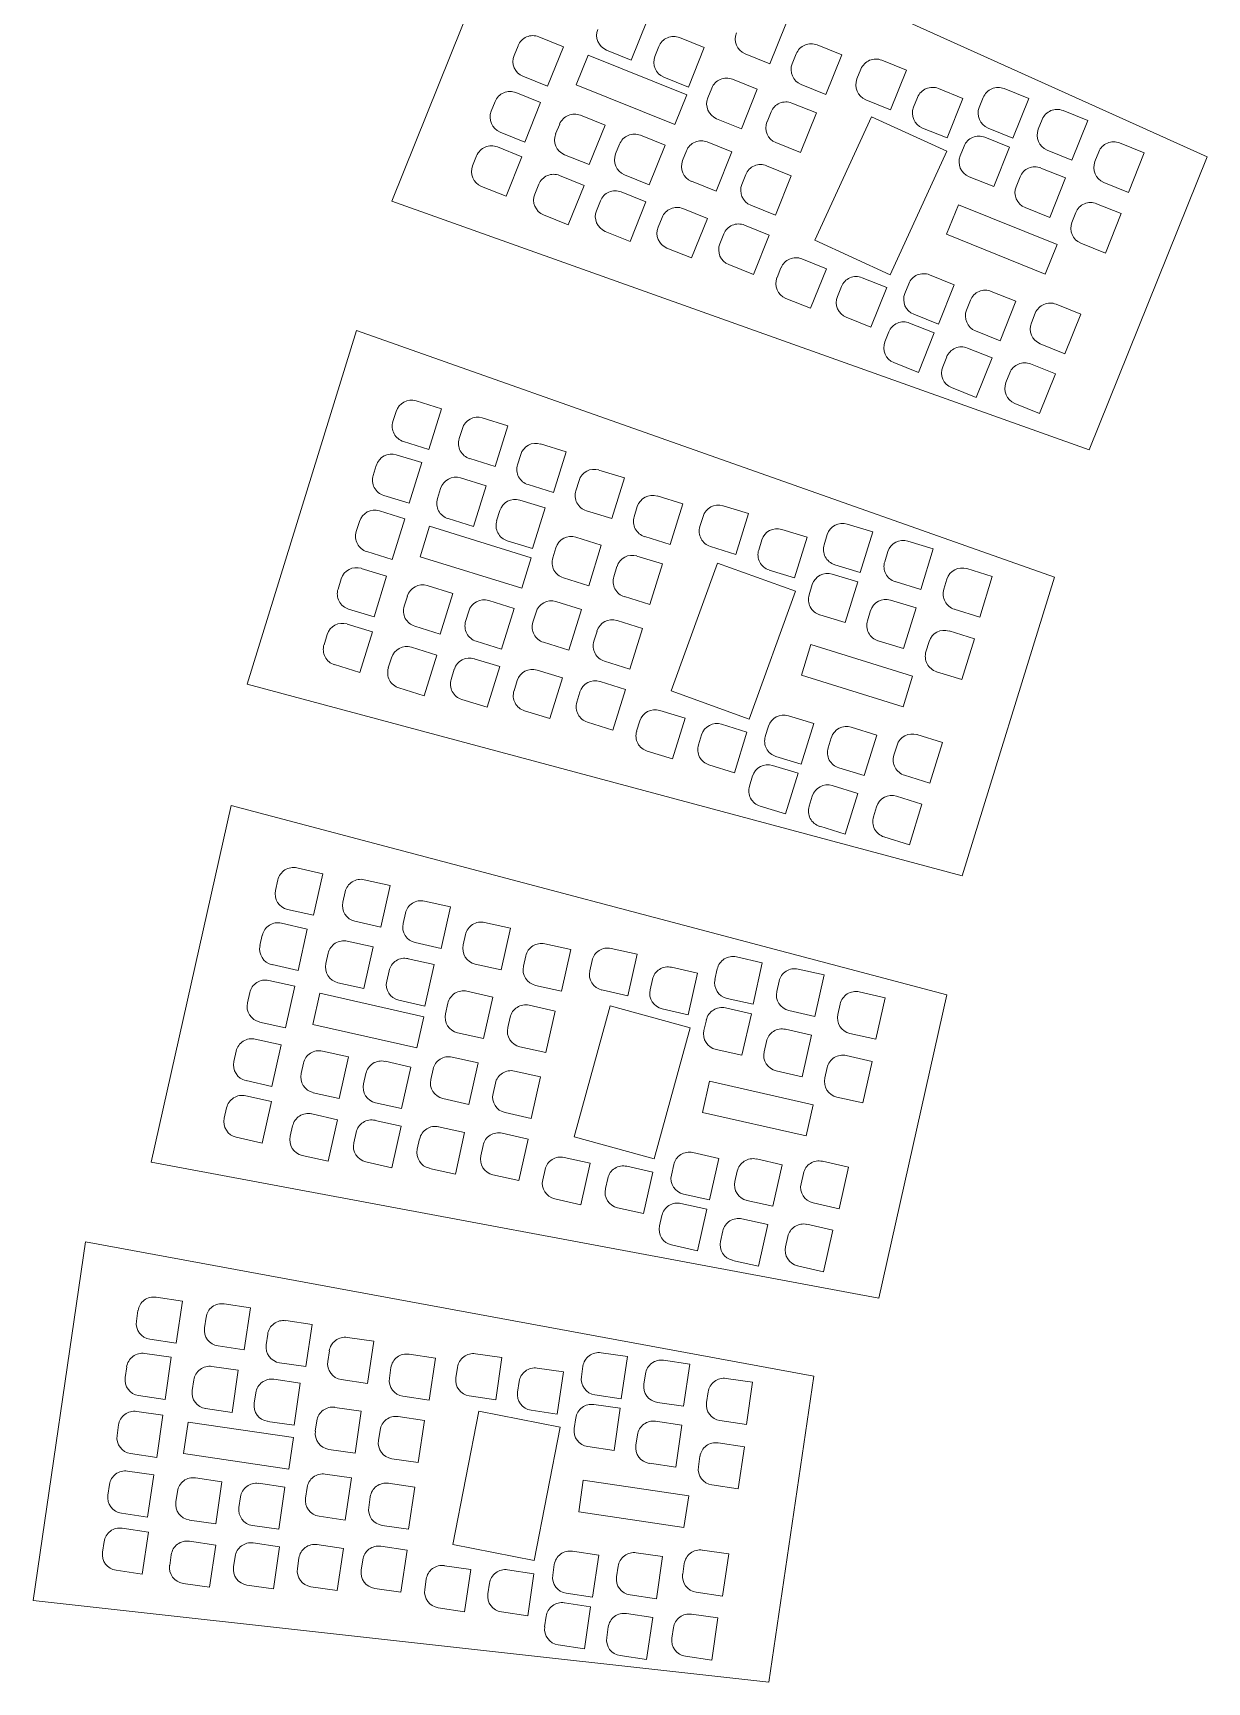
# Model space of a CAD drawing. Header units: millimetres. Extents: x -516 to 436, y -130 to 992.
# Drawn here: x -505.7 to -395.4, y 523 to 677.9 of the extents above; entities that cross this region are included whole.
import ezdxf

# ---------------------------------------------------------------- set-up
doc = ezdxf.new("R2010")
doc.units = ezdxf.units.MM

msp = doc.modelspace()

# ---------------------------------------------------------------- linework, layer by layer
at = {"color": 7, "linetype": 'Continuous', "lineweight": 15}
for p, q in [((-458.81, 695), (-472.02, 662.16)), ((-395.42, 666.31), (-458.81, 695)), ((-449.51, 675.4), (-448.02, 679.11)), ((-436.49, 675.06), (-435, 678.78)), ((-455.88, 676.65), (-458.2, 677.59)), ((-442.65, 676.57), (-444.97, 677.51)), ((-460.15, 676.75), (-460.53, 675.83)), ((-457.37, 672.94), (-455.88, 676.65)), ((-453.56, 675.87), (-454.69, 673.09)), ((-444.29, 672.13), (-453.56, 675.87)), ((-451.83, 676.34), (-449.51, 675.4)), ((-446.92, 676.68), (-447.29, 675.75)), ((-444.14, 672.86), (-442.65, 676.57)), ((-438.81, 676), (-436.49, 675.06)), ((-434.01, 675.99), (-434.39, 675.06)), ((-429.74, 675.89), (-432.06, 676.82)), ((-431.24, 672.18), (-429.74, 675.89)), ((-427.94, 674.56), (-428.31, 673.63)), ((-423.66, 674.45), (-425.98, 675.39)), ((-425.16, 670.74), (-423.66, 674.45)), ((-459.69, 673.88), (-457.37, 672.94)), ((-454.69, 673.09), (-445.42, 669.34)), ((-446.46, 673.8), (-444.14, 672.86)), ((-441.95, 672.77), (-442.32, 671.84)), ((-437.68, 672.66), (-440, 673.6)), ((-439.17, 668.95), (-437.68, 672.66)), ((-433.55, 673.11), (-431.24, 672.18)), ((-418.35, 671.8), (-420.66, 672.73)), ((-412.17, 671.79), (-414.49, 672.72)), ((-462.3, 671.51), (-462.67, 670.59)), ((-458.03, 671.41), (-460.35, 672.35)), ((-459.52, 667.7), (-458.03, 671.41)), ((-445.42, 669.34), (-444.29, 672.13)), ((-432.11, 670.43), (-434.43, 671.36)), ((-427.48, 671.68), (-425.16, 670.74)), ((-422.62, 671.9), (-422.99, 670.97)), ((-419.84, 668.09), (-418.35, 671.8)), ((-416.45, 671.89), (-416.82, 670.96)), ((-413.67, 668.08), (-412.17, 671.79)), ((-451.97, 669.29), (-454.29, 670.22)), ((-441.49, 669.89), (-439.17, 668.95)), ((-436.38, 670.53), (-436.76, 669.6)), ((-433.61, 666.71), (-432.11, 670.43)), ((-426.94, 670.08), (-432.26, 658.47)), ((-419.86, 666.83), (-426.94, 670.08)), ((-410.9, 669.82), (-411.28, 668.9)), ((-406.63, 669.72), (-408.95, 670.66)), ((-408.13, 666.01), (-406.63, 669.72)), ((-461.84, 668.64), (-459.52, 667.7)), ((-456.24, 669.39), (-456.62, 668.46)), ((-453.46, 665.58), (-451.97, 669.29)), ((-446.34, 667.4), (-448.66, 668.34)), ((-422.16, 669.02), (-419.84, 668.09)), ((-413.97, 667.22), (-416.29, 668.15)), ((-415.99, 669.01), (-413.67, 668.08)), ((-464.05, 666.41), (-464.42, 665.48)), ((-459.78, 666.31), (-462.09, 667.24)), ((-455.78, 666.51), (-453.46, 665.58)), ((-450.61, 667.5), (-450.98, 666.58)), ((-447.83, 663.69), (-446.34, 667.4)), ((-444.32, 666.88), (-444.69, 665.96)), ((-440.05, 666.78), (-442.37, 667.72)), ((-441.54, 663.07), (-440.05, 666.78)), ((-435.93, 667.65), (-433.61, 666.71)), ((-425.18, 655.22), (-419.86, 666.83)), ((-418.24, 667.32), (-418.61, 666.39)), ((-415.46, 663.51), (-413.97, 667.22)), ((-410.44, 666.95), (-408.13, 666.01)), ((-405.58, 666.79), (-405.96, 665.86)), ((-401.31, 666.68), (-403.63, 667.62)), ((-402.81, 662.97), (-401.31, 666.68)), ((-461.27, 662.6), (-459.78, 666.31)), ((-434.48, 664.54), (-436.8, 665.48)), ((-408.71, 664.33), (-411.03, 665.26)), ((-406.49, 638.79), (-395.42, 666.31)), ((-463.59, 663.53), (-461.27, 662.6)), ((-458.2, 663.73), (-458.58, 662.81)), ((-453.93, 663.63), (-456.25, 664.57)), ((-455.43, 659.92), (-453.93, 663.63)), ((-450.15, 664.62), (-447.83, 663.69)), ((-443.86, 664.01), (-441.54, 663.07)), ((-438.75, 664.65), (-439.12, 663.72)), ((-435.97, 660.83), (-434.48, 664.54)), ((-417.78, 664.44), (-415.46, 663.51)), ((-412.98, 664.43), (-413.35, 663.5)), ((-410.2, 660.62), (-408.71, 664.33)), ((-405.12, 663.91), (-402.81, 662.97)), ((-472.02, 662.16), (-406.49, 638.79)), ((-452.41, 662.18), (-452.78, 661.25)), ((-448.14, 662.08), (-450.46, 663.01)), ((-449.63, 658.36), (-448.14, 662.08)), ((-438.29, 661.77), (-435.97, 660.83)), ((-418.78, 661.81), (-419.91, 659.03)), ((-409.51, 658.06), (-418.78, 661.81)), ((-403.47, 660.98), (-405.79, 661.91)), ((-457.75, 660.85), (-455.43, 659.92)), ((-446.62, 660.62), (-446.99, 659.69)), ((-442.35, 660.52), (-444.66, 661.45)), ((-443.84, 656.81), (-442.35, 660.52)), ((-412.52, 661.55), (-410.2, 660.62)), ((-407.74, 661.08), (-408.12, 660.15)), ((-404.97, 657.27), (-403.47, 660.98)), ((-451.95, 659.3), (-449.63, 658.36)), ((-440.82, 659.06), (-441.19, 658.14)), ((-436.55, 658.96), (-438.87, 659.9)), ((-438.04, 655.25), (-436.55, 658.96)), ((-419.91, 659.03), (-410.63, 655.28)), ((-446.16, 657.74), (-443.84, 656.81)), ((-432.26, 658.47), (-425.18, 655.22)), ((-410.63, 655.28), (-409.51, 658.06)), ((-407.28, 658.2), (-404.97, 657.27)), ((-440.36, 656.18), (-438.04, 655.25)), ((-435.45, 655.89), (-435.82, 654.96)), ((-431.17, 655.79), (-433.49, 656.72)), ((-432.67, 652.08), (-431.17, 655.79)), ((-429.77, 654.12), (-430.14, 653.19)), ((-425.5, 654.02), (-427.82, 654.95)), ((-426.99, 650.31), (-425.5, 654.02)), ((-423.44, 654.39), (-423.81, 653.47)), ((-419.17, 654.29), (-421.49, 655.23)), ((-420.66, 650.58), (-419.17, 654.29)), ((-434.99, 653.01), (-432.67, 652.08)), ((-417.64, 652.84), (-418.02, 651.91)), ((-413.37, 652.74), (-415.69, 653.67)), ((-414.86, 649.03), (-413.37, 652.74)), ((-407.28, 651.52), (-409.6, 652.46)), ((-429.31, 651.24), (-426.99, 650.31)), ((-422.98, 651.52), (-420.66, 650.58)), ((-411.55, 651.63), (-411.92, 650.7)), ((-408.77, 647.81), (-407.28, 651.52)), ((-475.34, 649.99), (-485.61, 616.75)), ((-409.74, 626.82), (-475.34, 649.99)), ((-425.31, 649.86), (-425.68, 648.93)), ((-421.04, 649.76), (-423.36, 650.69)), ((-422.53, 646.04), (-421.04, 649.76)), ((-417.18, 649.96), (-414.86, 649.03)), ((-415.61, 647.41), (-417.93, 648.34)), ((-411.09, 648.75), (-408.77, 647.81)), ((-424.85, 646.98), (-422.53, 646.04)), ((-419.88, 647.51), (-420.25, 646.58)), ((-417.1, 643.69), (-415.61, 647.41)), ((-409.67, 645.91), (-411.99, 646.85)), ((-413.94, 646.02), (-414.31, 645.09)), ((-411.16, 642.2), (-409.67, 645.91)), ((-467.34, 642.64), (-469.73, 643.38)), ((-419.42, 644.63), (-417.1, 643.69)), ((-413.48, 643.14), (-411.16, 642.2)), ((-471.61, 642.39), (-471.9, 641.43)), ((-468.52, 638.82), (-467.34, 642.64)), ((-461.12, 641.03), (-463.51, 641.77)), ((-465.38, 640.78), (-465.68, 639.83)), ((-462.3, 637.21), (-461.12, 641.03)), ((-470.91, 639.55), (-468.52, 638.82)), ((-455.64, 638.59), (-458.03, 639.33)), ((-456.82, 634.77), (-455.64, 638.59)), ((-473.47, 637.32), (-473.76, 636.37)), ((-469.2, 637.58), (-471.59, 638.31)), ((-470.38, 633.76), (-469.2, 637.58)), ((-464.69, 637.95), (-462.3, 637.21)), ((-459.9, 638.34), (-460.2, 637.38)), ((-463.16, 635.41), (-465.55, 636.14)), ((-464.34, 631.58), (-463.16, 635.41)), ((-459.21, 635.51), (-456.82, 634.77)), ((-454.42, 635.89), (-454.72, 634.94)), ((-450.16, 636.14), (-452.55, 636.88)), ((-451.34, 632.32), (-450.16, 636.14)), ((-472.77, 634.49), (-470.38, 633.76)), ((-467.43, 635.15), (-467.72, 634.2)), ((-457.6, 633.32), (-459.99, 634.06)), ((-444.68, 633.7), (-447.07, 634.44)), ((-470.79, 632.3), (-473.18, 633.04)), ((-471.97, 628.48), (-470.79, 632.3)), ((-466.73, 632.32), (-464.34, 631.58)), ((-461.86, 633.07), (-462.16, 632.11)), ((-458.78, 629.5), (-457.6, 633.32)), ((-453.73, 633.06), (-451.34, 632.32)), ((-448.95, 633.45), (-449.24, 632.49)), ((-445.86, 629.88), (-444.68, 633.7)), ((-442.77, 632.52), (-443.07, 631.57)), ((-438.51, 632.78), (-440.89, 633.51)), ((-439.69, 628.95), (-438.51, 632.78)), ((-475.06, 632.05), (-475.35, 631.1)), ((-468.46, 631.6), (-469.35, 628.73)), ((-458.91, 628.63), (-468.46, 631.6)), ((-432.98, 630.57), (-435.37, 631.3)), ((-431.1, 630.81), (-431.39, 629.86)), ((-426.83, 631.07), (-429.22, 631.8)), ((-428.02, 627.24), (-426.83, 631.07)), ((-474.36, 629.22), (-471.97, 628.48)), ((-461.17, 630.23), (-458.78, 629.5)), ((-456.59, 629.58), (-456.88, 628.62)), ((-452.33, 629.83), (-454.71, 630.57)), ((-453.51, 626.01), (-452.33, 629.83)), ((-448.25, 630.62), (-445.86, 629.88)), ((-442.07, 629.69), (-439.69, 628.95)), ((-437.25, 630.31), (-437.54, 629.36)), ((-434.17, 626.75), (-432.98, 630.57)), ((-425.4, 629.22), (-425.7, 628.26)), ((-421.14, 629.47), (-423.53, 630.21)), ((-422.32, 625.65), (-421.14, 629.47)), ((-472.5, 626.9), (-474.89, 627.64)), ((-469.35, 628.73), (-459.8, 625.77)), ((-459.8, 625.77), (-458.91, 628.63)), ((-450.86, 627.81), (-451.15, 626.85)), ((-446.59, 628.06), (-448.98, 628.8)), ((-447.77, 624.24), (-446.59, 628.06)), ((-441.41, 628.14), (-445.75, 616.13)), ((-434.09, 625.49), (-441.41, 628.14)), ((-430.4, 627.98), (-428.02, 627.24)), ((-415.59, 626.88), (-417.98, 627.62)), ((-476.77, 626.65), (-477.06, 625.69)), ((-473.68, 623.08), (-472.5, 626.9)), ((-455.89, 626.75), (-453.51, 626.01)), ((-436.55, 627.48), (-434.17, 626.75)), ((-432.51, 626.11), (-432.8, 625.16)), ((-428.24, 626.36), (-430.63, 627.1)), ((-429.42, 622.54), (-428.24, 626.36)), ((-424.71, 626.39), (-422.32, 625.65)), ((-419.85, 626.63), (-420.15, 625.67)), ((-418.41, 598.74), (-409.74, 626.82)), ((-416.77, 623.06), (-415.59, 626.88)), ((-470.55, 625.04), (-470.85, 624.08)), ((-466.29, 625.29), (-468.68, 626.03)), ((-467.47, 621.47), (-466.29, 625.29)), ((-460.52, 623.87), (-462.9, 624.61)), ((-454.2, 623.78), (-456.59, 624.51)), ((-450.16, 624.98), (-447.77, 624.24)), ((-438.43, 613.48), (-434.09, 625.49)), ((-422.76, 623.92), (-425.15, 624.66)), ((-476.07, 623.82), (-473.68, 623.08)), ((-464.78, 623.62), (-465.08, 622.66)), ((-461.7, 620.05), (-460.52, 623.87)), ((-458.46, 623.52), (-458.76, 622.57)), ((-455.38, 619.95), (-454.2, 623.78)), ((-431.81, 623.28), (-429.42, 622.54)), ((-427.03, 623.67), (-427.32, 622.71)), ((-423.94, 620.1), (-422.76, 623.92)), ((-419.16, 623.8), (-416.77, 623.06)), ((-478.08, 621.42), (-478.38, 620.46)), ((-473.82, 621.67), (-476.21, 622.41)), ((-475, 617.85), (-473.82, 621.67)), ((-469.86, 622.2), (-467.47, 621.47)), ((-452.73, 621.75), (-453.02, 620.8)), ((-448.46, 622), (-450.85, 622.74)), ((-449.64, 618.18), (-448.46, 622)), ((-417.27, 621.02), (-419.66, 621.76)), ((-467.78, 619.49), (-470.16, 620.23)), ((-464.09, 620.79), (-461.7, 620.05)), ((-457.77, 620.69), (-455.38, 619.95)), ((-432.63, 620.47), (-433.52, 617.61)), ((-423.08, 617.51), (-432.63, 620.47)), ((-426.33, 620.84), (-423.94, 620.1)), ((-421.53, 620.77), (-421.83, 619.81)), ((-418.45, 617.2), (-417.27, 621.02)), ((-477.39, 618.59), (-475, 617.85)), ((-472.04, 619.23), (-472.34, 618.28)), ((-468.96, 615.67), (-467.78, 619.49)), ((-461.87, 618.42), (-464.26, 619.15)), ((-463.05, 614.59), (-461.87, 618.42)), ((-452.03, 618.92), (-449.64, 618.18)), ((-485.61, 616.75), (-418.41, 598.74)), ((-466.14, 618.16), (-466.43, 617.21)), ((-460.23, 617.09), (-460.53, 616.14)), ((-455.97, 617.34), (-458.36, 618.08)), ((-457.15, 613.52), (-455.97, 617.34)), ((-450.07, 616.27), (-452.45, 617.01)), ((-433.52, 617.61), (-423.97, 614.64)), ((-423.97, 614.64), (-423.08, 617.51)), ((-420.84, 617.93), (-418.45, 617.2)), ((-471.35, 616.4), (-468.96, 615.67)), ((-465.44, 615.33), (-463.05, 614.59)), ((-454.33, 616.02), (-454.63, 615.06)), ((-451.25, 612.45), (-450.07, 616.27)), ((-445.75, 616.13), (-438.43, 613.48)), ((-459.54, 614.26), (-457.15, 613.52)), ((-444.45, 613.55), (-446.83, 614.29)), ((-432.36, 613.05), (-434.74, 613.79)), ((-453.64, 613.19), (-451.25, 612.45)), ((-448.71, 613.3), (-449.01, 612.34)), ((-445.63, 609.73), (-444.45, 613.55)), ((-438.64, 612.26), (-441.03, 613)), ((-439.82, 608.44), (-438.64, 612.26)), ((-436.62, 612.8), (-436.92, 611.85)), ((-433.54, 609.23), (-432.36, 613.05)), ((-426.45, 611.98), (-428.84, 612.72)), ((-442.91, 612.01), (-443.2, 611.05)), ((-430.72, 611.73), (-431.01, 610.78)), ((-427.63, 608.16), (-426.45, 611.98)), ((-424.54, 611.03), (-424.84, 610.07)), ((-420.28, 611.28), (-422.67, 612.02)), ((-421.46, 607.46), (-420.28, 611.28)), ((-448.01, 610.47), (-445.63, 609.73)), ((-442.21, 609.18), (-439.82, 608.44)), ((-433.84, 608.38), (-436.23, 609.12)), ((-435.92, 609.97), (-433.54, 609.23)), ((-438.11, 608.13), (-438.4, 607.17)), ((-435.03, 604.56), (-433.84, 608.38)), ((-430.02, 608.9), (-427.63, 608.16)), ((-423.85, 608.2), (-421.46, 607.46)), ((-432.51, 606.23), (-432.8, 605.28)), ((-428.24, 606.48), (-430.63, 607.22)), ((-429.42, 602.66), (-428.24, 606.48)), ((-422.2, 605.49), (-424.58, 606.23)), ((-487.1, 605.36), (-494.63, 571.85)), ((-419.85, 587.55), (-487.1, 605.36)), ((-437.41, 605.29), (-435.03, 604.56)), ((-426.46, 605.24), (-426.76, 604.28)), ((-423.38, 601.67), (-422.2, 605.49)), ((-431.81, 603.4), (-429.42, 602.66)), ((-425.77, 602.41), (-423.38, 601.67)), ((-482.72, 598.36), (-482.94, 597.38)), ((-478.49, 598.94), (-480.93, 599.49)), ((-479.36, 595.04), (-478.49, 598.94)), ((-472.16, 597.83), (-474.6, 598.38)), ((-476.39, 597.24), (-476.61, 596.27)), ((-473.04, 593.93), (-472.16, 597.83)), ((-481.8, 595.59), (-479.36, 595.04)), ((-470.74, 595.24), (-470.95, 594.26)), ((-466.5, 595.82), (-468.94, 596.37)), ((-467.38, 591.92), (-466.5, 595.82)), ((-479.95, 593.75), (-482.39, 594.3)), ((-480.82, 589.85), (-479.95, 593.75)), ((-475.47, 594.48), (-473.04, 593.93)), ((-460.85, 593.82), (-463.29, 594.36)), ((-461.73, 589.91), (-460.85, 593.82)), ((-484.18, 593.16), (-484.4, 592.19)), ((-473.75, 592.06), (-476.19, 592.61)), ((-474.63, 588.16), (-473.75, 592.06)), ((-469.82, 592.47), (-467.38, 591.92)), ((-465.08, 593.23), (-465.3, 592.25)), ((-455.2, 591.81), (-457.63, 592.36)), ((-477.99, 591.47), (-478.21, 590.5)), ((-468.04, 590.41), (-470.48, 590.96)), ((-468.92, 586.51), (-468.04, 590.41)), ((-464.17, 590.46), (-461.73, 589.91)), ((-459.43, 591.22), (-459.65, 590.25)), ((-456.07, 587.91), (-455.2, 591.81)), ((-453.2, 590.79), (-453.42, 589.81)), ((-448.97, 591.37), (-451.41, 591.92)), ((-449.84, 587.47), (-448.97, 591.37)), ((-437.2, 590.58), (-439.64, 591.13)), ((-438.07, 586.68), (-437.2, 590.58)), ((-481.12, 588.37), (-483.56, 588.92)), ((-483.26, 590.4), (-480.82, 589.85)), ((-472.27, 589.83), (-472.49, 588.85)), ((-447.52, 589.02), (-447.74, 588.04)), ((-443.29, 589.6), (-445.73, 590.15)), ((-444.17, 585.7), (-443.29, 589.6)), ((-441.43, 590), (-441.65, 589.02)), ((-435.63, 588.85), (-435.85, 587.88)), ((-431.4, 589.44), (-433.83, 589.99)), ((-432.27, 585.53), (-431.4, 589.44)), ((-485.35, 587.78), (-485.57, 586.81)), ((-482, 584.47), (-481.12, 588.37)), ((-478.76, 587.71), (-479.43, 584.78)), ((-469.01, 585.5), (-478.76, 587.71)), ((-477.07, 588.7), (-474.63, 588.16)), ((-462.51, 587.35), (-464.95, 587.9)), ((-463.39, 583.45), (-462.51, 587.35)), ((-458.51, 588.45), (-456.07, 587.91)), ((-452.28, 588.02), (-449.84, 587.47)), ((-425.66, 587.29), (-428.1, 587.84)), ((-426.25, 559.06), (-419.85, 587.55)), ((-471.36, 587.06), (-468.92, 586.51)), ((-466.74, 586.77), (-466.96, 585.79)), ((-456.66, 586.04), (-459.1, 586.59)), ((-457.54, 582.13), (-456.66, 586.04)), ((-451.5, 586.52), (-454.88, 574.21)), ((-443.99, 584.46), (-451.5, 586.52)), ((-446.61, 586.25), (-444.17, 585.7)), ((-438.23, 585.78), (-440.67, 586.33)), ((-440.51, 587.23), (-438.07, 586.68)), ((-439.11, 581.88), (-438.23, 585.78)), ((-434.71, 586.08), (-432.27, 585.53)), ((-429.89, 586.7), (-430.11, 585.73)), ((-426.53, 583.39), (-425.66, 587.29)), ((-484.43, 585.01), (-482, 584.47)), ((-479.43, 584.78), (-469.67, 582.58)), ((-469.67, 582.58), (-469.01, 585.5)), ((-460.89, 585.45), (-461.11, 584.48)), ((-447.37, 572.15), (-443.99, 584.46)), ((-442.46, 585.2), (-442.68, 584.22)), ((-432.58, 583.78), (-435.02, 584.33)), ((-482.4, 582.85), (-484.84, 583.4)), ((-483.27, 578.95), (-482.4, 582.85)), ((-465.83, 584), (-463.39, 583.45)), ((-459.98, 582.68), (-457.54, 582.13)), ((-436.81, 583.19), (-437.03, 582.22)), ((-433.46, 579.87), (-432.58, 583.78)), ((-428.97, 583.94), (-426.53, 583.39)), ((-486.63, 582.26), (-486.85, 581.29)), ((-480.31, 581.14), (-480.53, 580.17)), ((-476.08, 581.73), (-478.52, 582.28)), ((-476.95, 577.83), (-476.08, 581.73)), ((-470.21, 580.77), (-472.65, 581.32)), ((-463.9, 581.17), (-466.34, 581.72)), ((-464.78, 577.27), (-463.9, 581.17)), ((-441.55, 582.43), (-439.11, 581.88)), ((-426.87, 581.31), (-429.31, 581.86)), ((-427.75, 577.41), (-426.87, 581.31)), ((-474.44, 580.18), (-474.66, 579.21)), ((-471.09, 576.87), (-470.21, 580.77)), ((-468.14, 580.58), (-468.35, 579.61)), ((-458.05, 579.85), (-460.49, 580.4)), ((-458.93, 575.95), (-458.05, 579.85)), ((-435.9, 580.42), (-433.46, 579.87)), ((-431.1, 580.73), (-431.32, 579.75)), ((-483.3, 577.53), (-485.74, 578.08)), ((-485.71, 579.5), (-483.27, 578.95)), ((-479.39, 578.37), (-476.95, 577.83)), ((-462.28, 579.27), (-462.5, 578.29)), ((-442.17, 579.44), (-442.83, 576.51)), ((-432.42, 577.24), (-442.17, 579.44)), ((-487.53, 576.95), (-487.75, 575.97)), ((-484.18, 573.63), (-483.3, 577.53)), ((-473.53, 577.41), (-471.09, 576.87)), ((-467.22, 577.81), (-464.78, 577.27)), ((-461.37, 576.5), (-458.93, 575.95)), ((-442.83, 576.51), (-433.08, 574.31)), ((-433.08, 574.31), (-432.42, 577.24)), ((-430.19, 577.96), (-427.75, 577.41)), ((-481.34, 575.24), (-481.56, 574.27)), ((-477.11, 575.83), (-479.54, 576.38)), ((-477.98, 571.93), (-477.11, 575.83)), ((-471.14, 575.22), (-473.57, 575.77)), ((-472.01, 571.32), (-471.14, 575.22)), ((-465.17, 574.62), (-467.61, 575.17)), ((-486.62, 574.18), (-484.18, 573.63)), ((-475.37, 574.64), (-475.59, 573.66)), ((-469.4, 574.03), (-469.62, 573.06)), ((-466.04, 570.71), (-465.17, 574.62)), ((-463.43, 573.42), (-463.65, 572.45)), ((-459.2, 574.01), (-461.64, 574.56)), ((-460.07, 570.11), (-459.2, 574.01)), ((-454.88, 574.21), (-447.37, 572.15)), ((-494.63, 571.85), (-426.25, 559.06)), ((-480.42, 572.47), (-477.98, 571.93)), ((-474.45, 571.87), (-472.01, 571.32)), ((-453.38, 571.74), (-455.82, 572.29)), ((-441.29, 572.19), (-443.73, 572.74)), ((-442.17, 568.29), (-441.29, 572.19)), ((-435.32, 571.59), (-437.76, 572.14)), ((-429.11, 571.37), (-431.55, 571.92)), ((-468.48, 571.26), (-466.04, 570.71)), ((-462.51, 570.66), (-460.07, 570.11)), ((-457.61, 571.15), (-457.83, 570.18)), ((-454.26, 567.84), (-453.38, 571.74)), ((-451.72, 570.32), (-451.94, 569.35)), ((-447.49, 570.91), (-449.93, 571.46)), ((-448.37, 567.01), (-447.49, 570.91)), ((-445.52, 571.61), (-445.74, 570.63)), ((-439.55, 571), (-439.77, 570.03)), ((-436.2, 567.69), (-435.32, 571.59)), ((-433.34, 570.78), (-433.56, 569.81)), ((-429.99, 567.47), (-429.11, 571.37)), ((-444.61, 568.84), (-442.17, 568.29)), ((-456.7, 568.39), (-454.26, 567.84)), ((-450.81, 567.55), (-448.37, 567.01)), ((-442.41, 567.41), (-444.85, 567.96)), ((-443.28, 563.51), (-442.41, 567.41)), ((-438.64, 568.23), (-436.2, 567.69)), ((-432.42, 568.02), (-429.99, 567.47)), ((-446.64, 566.83), (-446.86, 565.85)), ((-436.67, 565.97), (-439.11, 566.51)), ((-437.55, 562.06), (-436.67, 565.97)), ((-430.57, 565.45), (-433.01, 566)), ((-500.78, 564.34), (-505.72, 530.65)), ((-432.37, 551.74), (-500.78, 564.34)), ((-445.72, 564.06), (-443.28, 563.51)), ((-440.9, 565.38), (-441.12, 564.4)), ((-434.8, 564.86), (-435.02, 563.89)), ((-431.44, 561.55), (-430.57, 565.45)), ((-439.99, 562.61), (-437.55, 562.06)), ((-433.88, 562.09), (-431.44, 561.55)), ((-495.86, 557.89), (-496, 556.9)), ((-491.68, 558.79), (-494.15, 559.15)), ((-492.26, 554.83), (-491.68, 558.79)), ((-485.28, 558.16), (-487.76, 558.52)), ((-485.87, 554.2), (-485.28, 558.16)), ((-489.46, 557.26), (-489.61, 556.27)), ((-479.5, 556.58), (-481.97, 556.95)), ((-480.08, 552.63), (-479.5, 556.58)), ((-494.73, 555.2), (-492.26, 554.83)), ((-483.67, 555.68), (-483.82, 554.69)), ((-473.71, 555.01), (-476.18, 555.37)), ((-474.29, 551.05), (-473.71, 555.01)), ((-492.74, 553.5), (-495.22, 553.87)), ((-493.32, 549.55), (-492.74, 553.5)), ((-488.34, 554.57), (-485.87, 554.2)), ((-477.88, 554.11), (-478.03, 553.12)), ((-467.92, 553.43), (-470.39, 553.8)), ((-468.5, 549.48), (-467.92, 553.43)), ((-461.67, 553.47), (-464.15, 553.83)), ((-462.25, 549.51), (-461.67, 553.47)), ((-449.88, 553.57), (-452.35, 553.93)), ((-450.46, 549.61), (-449.88, 553.57)), ((-444.01, 552.86), (-446.48, 553.23)), ((-496.92, 552.6), (-497.06, 551.61)), ((-486.44, 552.28), (-488.92, 552.65)), ((-487.02, 548.33), (-486.44, 552.28)), ((-482.55, 552.99), (-480.08, 552.63)), ((-472.09, 552.53), (-472.24, 551.54)), ((-465.85, 552.56), (-465.99, 551.57)), ((-455.88, 552.13), (-458.35, 552.49)), ((-456.46, 548.17), (-455.88, 552.13)), ((-454.05, 552.66), (-454.2, 551.68)), ((-448.18, 551.96), (-448.33, 550.97)), ((-444.59, 548.9), (-444.01, 552.86)), ((-436.59, 522.99), (-432.37, 551.74)), ((-490.62, 551.38), (-490.76, 550.39)), ((-484.8, 550.17), (-484.94, 549.18)), ((-480.62, 551.08), (-483.1, 551.44)), ((-481.2, 547.12), (-480.62, 551.08)), ((-476.76, 551.41), (-474.29, 551.05)), ((-460.05, 551.23), (-460.2, 550.24)), ((-442.3, 550.25), (-442.44, 549.26)), ((-438.12, 551.16), (-440.59, 551.52)), ((-438.7, 547.2), (-438.12, 551.16)), ((-495.8, 549.91), (-493.32, 549.55)), ((-489.5, 548.69), (-487.02, 548.33)), ((-474.88, 548.44), (-477.35, 548.8)), ((-470.97, 549.84), (-468.5, 549.48)), ((-464.73, 549.87), (-462.25, 549.51)), ((-450.55, 548.71), (-453.02, 549.07)), ((-452.93, 549.97), (-450.46, 549.61)), ((-451.13, 544.75), (-450.55, 548.71)), ((-447.06, 549.27), (-444.59, 548.9)), ((-497.68, 547.15), (-497.83, 546.16)), ((-493.51, 548.05), (-495.98, 548.41)), ((-494.09, 544.09), (-493.51, 548.05)), ((-491.13, 547.42), (-491.57, 544.45)), ((-481.24, 545.96), (-491.13, 547.42)), ((-483.68, 547.48), (-481.2, 547.12)), ((-479.05, 547.54), (-479.2, 546.55)), ((-475.46, 544.48), (-474.88, 548.44)), ((-468.94, 547.57), (-471.41, 547.93)), ((-469.52, 543.61), (-468.94, 547.57)), ((-463.83, 548.44), (-466.28, 535.91)), ((-456.19, 546.95), (-463.83, 548.44)), ((-458.93, 548.54), (-456.46, 548.17)), ((-454.72, 547.8), (-454.87, 546.81)), ((-444.76, 547.13), (-447.23, 547.49)), ((-445.34, 543.17), (-444.76, 547.13)), ((-441.18, 547.56), (-438.7, 547.2)), ((-481.68, 543), (-481.24, 545.96)), ((-473.12, 546.67), (-473.26, 545.68)), ((-458.64, 534.42), (-456.19, 546.95)), ((-448.93, 546.23), (-449.08, 545.24)), ((-438.88, 545.1), (-441.36, 545.47)), ((-496.56, 544.45), (-494.09, 544.09)), ((-491.57, 544.45), (-481.68, 543)), ((-477.93, 544.85), (-475.46, 544.48)), ((-472, 543.97), (-469.52, 543.61)), ((-453.6, 545.11), (-451.13, 544.75)), ((-443.06, 544.2), (-443.2, 543.21)), ((-439.46, 541.15), (-438.88, 545.1)), ((-494.37, 542.45), (-496.84, 542.81)), ((-494.95, 538.49), (-494.37, 542.45)), ((-475.8, 542.17), (-478.27, 542.53)), ((-447.81, 543.54), (-445.34, 543.17)), ((-498.54, 541.55), (-498.69, 540.56)), ((-492.15, 540.9), (-492.3, 539.92)), ((-487.98, 541.81), (-490.45, 542.17)), ((-488.56, 537.85), (-487.98, 541.81)), ((-482.06, 541.29), (-484.53, 541.66)), ((-482.64, 537.34), (-482.06, 541.29)), ((-479.97, 541.26), (-480.12, 540.27)), ((-476.38, 538.21), (-475.8, 542.17)), ((-469.86, 541.3), (-472.34, 541.66)), ((-470.44, 537.34), (-469.86, 541.3)), ((-454.02, 541.95), (-454.45, 538.98)), ((-444.12, 540.49), (-454.02, 541.95)), ((-441.94, 541.51), (-439.46, 541.15)), ((-486.23, 540.39), (-486.38, 539.4)), ((-474.04, 540.39), (-474.18, 539.4)), ((-444.56, 537.52), (-444.12, 540.49)), ((-497.42, 538.86), (-494.95, 538.49)), ((-491.03, 538.21), (-488.56, 537.85)), ((-478.85, 538.57), (-476.38, 538.21)), ((-454.45, 538.98), (-444.56, 537.52)), ((-499.04, 536.18), (-499.19, 535.19)), ((-494.87, 537.08), (-497.34, 537.44)), ((-495.45, 533.12), (-494.87, 537.08)), ((-488.56, 535.85), (-491.03, 536.21)), ((-485.11, 537.7), (-482.64, 537.34)), ((-472.92, 537.7), (-470.44, 537.34)), ((-492.73, 534.94), (-492.88, 533.95)), ((-489.14, 531.89), (-488.56, 535.85)), ((-486.74, 534.79), (-486.88, 533.8)), ((-482.56, 535.69), (-485.04, 536.06)), ((-483.14, 531.74), (-482.56, 535.69)), ((-480.74, 534.64), (-480.88, 533.65)), ((-476.56, 535.54), (-479.04, 535.9)), ((-477.14, 531.58), (-476.56, 535.54)), ((-470.57, 535.38), (-473.04, 535.75)), ((-471.15, 531.43), (-470.57, 535.38)), ((-466.28, 535.91), (-458.64, 534.42)), ((-452.57, 534.92), (-455.04, 535.29)), ((-453.15, 530.96), (-452.57, 534.92)), ((-446.57, 534.77), (-449.05, 535.13)), ((-447.15, 530.81), (-446.57, 534.77)), ((-440.36, 535.02), (-442.84, 535.38)), ((-440.94, 531.06), (-440.36, 535.02)), ((-497.92, 533.49), (-495.45, 533.12)), ((-474.74, 534.48), (-474.89, 533.49)), ((-464.59, 533.56), (-467.07, 533.92)), ((-465.18, 529.6), (-464.59, 533.56)), ((-458.66, 533.17), (-461.13, 533.54)), ((-459.24, 529.22), (-458.66, 533.17)), ((-456.75, 534.02), (-456.89, 533.03)), ((-450.75, 533.87), (-450.89, 532.88)), ((-444.54, 534.12), (-444.68, 533.13)), ((-491.61, 532.25), (-489.14, 531.89)), ((-485.62, 532.1), (-483.14, 531.74)), ((-479.62, 531.94), (-477.14, 531.58)), ((-473.62, 531.79), (-471.15, 531.43)), ((-468.77, 532.65), (-468.91, 531.67)), ((-462.84, 532.27), (-462.98, 531.28)), ((-505.72, 530.65), (-436.59, 522.99)), ((-453.33, 530.07), (-455.8, 530.44)), ((-455.63, 531.33), (-453.15, 530.96)), ((-453.91, 526.11), (-453.33, 530.07)), ((-449.63, 531.17), (-447.15, 530.81)), ((-443.42, 531.43), (-440.94, 531.06)), ((-467.65, 529.96), (-465.18, 529.6)), ((-461.71, 529.58), (-459.24, 529.22)), ((-457.5, 529.17), (-457.65, 528.18)), ((-447.5, 529.06), (-449.97, 529.42)), ((-448.08, 525.1), (-447.5, 529.06)), ((-441.37, 529.01), (-443.85, 529.37)), ((-441.95, 525.05), (-441.37, 529.01)), ((-451.67, 528.16), (-451.82, 527.17)), ((-445.55, 528.1), (-445.69, 527.11)), ((-456.38, 526.48), (-453.91, 526.11)), ((-450.55, 525.47), (-448.08, 525.1)), ((-444.43, 525.41), (-441.95, 525.05))]:
    msp.add_line(p, q, dxfattribs=at)
for centre, start, end in [((-458.76, 676.2), 68.0868, 158.0868), ((-451.27, 677.73), 158.0868, 248.0868), ((-445.53, 676.12), 68.0868, 158.0868), ((-438.25, 677.39), 158.0868, 248.0868), ((-459.13, 675.27), 158.0868, 248.0868), ((-445.9, 675.19), 158.0868, 248.0868), ((-432.62, 675.43), 68.0868, 158.0868), ((-433, 674.5), 158.0868, 248.0868), ((-426.54, 674), 68.0868, 158.0868), ((-440.56, 672.21), 68.0868, 158.0868), ((-426.92, 673.07), 158.0868, 248.0868), ((-421.22, 671.34), 68.0868, 158.0868), ((-415.05, 671.33), 68.0868, 158.0868), ((-460.91, 670.95), 68.0868, 158.0868), ((-440.93, 671.28), 158.0868, 248.0868), ((-434.99, 669.97), 68.0868, 158.0868), ((-461.28, 670.03), 158.0868, 248.0868), ((-454.85, 668.83), 68.0868, 158.0868), ((-435.37, 669.04), 158.0868, 248.0868), ((-421.6, 670.41), 158.0868, 248.0868), ((-415.43, 670.4), 158.0868, 248.0868), ((-409.51, 669.27), 68.0868, 158.0868), ((-455.22, 667.9), 158.0868, 248.0868), ((-449.22, 666.94), 68.0868, 158.0868), ((-416.85, 666.76), 68.0868, 158.0868), ((-409.88, 668.34), 158.0868, 248.0868), ((-462.65, 665.85), 68.0868, 158.0868), ((-449.59, 666.02), 158.0868, 248.0868), ((-442.93, 666.32), 68.0868, 158.0868), ((-417.22, 665.83), 158.0868, 248.0868), ((-404.19, 666.23), 68.0868, 158.0868), ((-463.03, 664.92), 158.0868, 248.0868), ((-443.3, 665.4), 158.0868, 248.0868), ((-437.36, 664.09), 68.0868, 158.0868), ((-411.59, 663.87), 68.0868, 158.0868), ((-404.56, 665.3), 158.0868, 248.0868), ((-456.81, 663.17), 68.0868, 158.0868), ((-437.73, 663.16), 158.0868, 248.0868), ((-411.96, 662.94), 158.0868, 248.0868), ((-457.19, 662.25), 158.0868, 248.0868), ((-451.02, 661.62), 68.0868, 158.0868), ((-406.35, 660.52), 68.0868, 158.0868), ((-451.39, 660.69), 158.0868, 248.0868), ((-445.22, 660.06), 68.0868, 158.0868), ((-406.72, 659.59), 158.0868, 248.0868), ((-445.6, 659.13), 158.0868, 248.0868), ((-439.43, 658.5), 68.0868, 158.0868), ((-439.8, 657.58), 158.0868, 248.0868), ((-434.05, 655.33), 68.0868, 158.0868), ((-434.43, 654.4), 158.0868, 248.0868), ((-428.38, 653.56), 68.0868, 158.0868), ((-422.05, 653.83), 68.0868, 158.0868), ((-428.75, 652.63), 158.0868, 248.0868), ((-422.42, 652.91), 158.0868, 248.0868), ((-416.25, 652.28), 68.0868, 158.0868), ((-410.16, 651.07), 68.0868, 158.0868), ((-416.62, 651.35), 158.0868, 248.0868), ((-423.92, 649.3), 68.0868, 158.0868), ((-410.53, 650.14), 158.0868, 248.0868), ((-424.29, 648.37), 158.0868, 248.0868), ((-418.49, 646.95), 68.0868, 158.0868), ((-418.86, 646.02), 158.0868, 248.0868), ((-412.55, 645.46), 68.0868, 158.0868), ((-412.92, 644.53), 158.0868, 248.0868), ((-470.17, 641.94), 72.8303, 162.8303), ((-463.95, 640.34), 72.8303, 162.8303), ((-470.47, 640.99), 162.8303, 252.8303), ((-464.25, 639.38), 162.8303, 252.8303), ((-458.47, 637.89), 72.8303, 162.8303), ((-472.03, 636.88), 72.8303, 162.8303), ((-458.77, 636.94), 162.8303, 252.8303), ((-452.99, 635.45), 72.8303, 162.8303), ((-472.33, 635.93), 162.8303, 252.8303), ((-465.99, 634.71), 72.8303, 162.8303), ((-466.29, 633.75), 162.8303, 252.8303), ((-460.43, 632.62), 72.8303, 162.8303), ((-453.29, 634.49), 162.8303, 252.8303), ((-447.51, 633), 72.8303, 162.8303), ((-473.62, 631.61), 72.8303, 162.8303), ((-447.81, 632.05), 162.8303, 252.8303), ((-441.34, 632.08), 72.8303, 162.8303), ((-473.92, 630.65), 162.8303, 252.8303), ((-460.72, 631.67), 162.8303, 252.8303), ((-441.63, 631.13), 162.8303, 252.8303), ((-435.82, 629.87), 72.8303, 162.8303), ((-429.67, 630.37), 72.8303, 162.8303), ((-455.16, 629.14), 72.8303, 162.8303), ((-436.11, 628.92), 162.8303, 252.8303), ((-429.96, 629.42), 162.8303, 252.8303), ((-423.97, 628.77), 72.8303, 162.8303), ((-475.33, 626.21), 72.8303, 162.8303), ((-455.45, 628.18), 162.8303, 252.8303), ((-449.42, 627.37), 72.8303, 162.8303), ((-424.27, 627.82), 162.8303, 252.8303), ((-418.42, 626.18), 72.8303, 162.8303), ((-469.12, 624.59), 72.8303, 162.8303), ((-449.72, 626.41), 162.8303, 252.8303), ((-431.07, 625.67), 72.8303, 162.8303), ((-475.63, 625.25), 162.8303, 252.8303), ((-463.35, 623.18), 72.8303, 162.8303), ((-457.03, 623.08), 72.8303, 162.8303), ((-431.37, 624.71), 162.8303, 252.8303), ((-425.6, 623.22), 72.8303, 162.8303), ((-418.71, 625.23), 162.8303, 252.8303), ((-469.42, 623.64), 162.8303, 252.8303), ((-476.65, 620.98), 72.8303, 162.8303), ((-463.64, 622.22), 162.8303, 252.8303), ((-457.32, 622.13), 162.8303, 252.8303), ((-451.3, 621.31), 72.8303, 162.8303), ((-425.89, 622.27), 162.8303, 252.8303), ((-420.1, 620.32), 72.8303, 162.8303), ((-476.95, 620.02), 162.8303, 252.8303), ((-470.61, 618.79), 72.8303, 162.8303), ((-451.59, 620.35), 162.8303, 252.8303), ((-464.7, 617.72), 72.8303, 162.8303), ((-420.39, 619.37), 162.8303, 252.8303), ((-470.9, 617.84), 162.8303, 252.8303), ((-465, 616.76), 162.8303, 252.8303), ((-458.8, 616.65), 72.8303, 162.8303), ((-452.9, 615.58), 72.8303, 162.8303), ((-459.1, 615.69), 162.8303, 252.8303), ((-453.19, 614.62), 162.8303, 252.8303), ((-447.28, 612.86), 72.8303, 162.8303), ((-435.19, 612.36), 72.8303, 162.8303), ((-447.57, 611.9), 162.8303, 252.8303), ((-441.47, 611.56), 72.8303, 162.8303), ((-429.28, 611.29), 72.8303, 162.8303), ((-441.77, 610.61), 162.8303, 252.8303), ((-435.48, 611.4), 162.8303, 252.8303), ((-429.58, 610.33), 162.8303, 252.8303), ((-423.11, 610.58), 72.8303, 162.8303), ((-436.68, 607.68), 72.8303, 162.8303), ((-423.4, 609.63), 162.8303, 252.8303), ((-436.97, 606.73), 162.8303, 252.8303), ((-431.07, 605.79), 72.8303, 162.8303), ((-425.03, 604.8), 72.8303, 162.8303), ((-431.37, 604.83), 162.8303, 252.8303), ((-425.32, 603.84), 162.8303, 252.8303), ((-481.25, 598.03), 77.3281, 167.3281), ((-474.93, 596.92), 77.3281, 167.3281), ((-481.47, 597.05), 167.3281, 257.3281), ((-475.15, 595.94), 167.3281, 257.3281), ((-469.27, 594.91), 77.3281, 167.3281), ((-482.71, 592.84), 77.3281, 167.3281), ((-469.49, 593.93), 167.3281, 257.3281), ((-463.62, 592.9), 77.3281, 167.3281), ((-482.93, 591.86), 167.3281, 257.3281), ((-476.52, 591.14), 77.3281, 167.3281), ((-463.84, 591.92), 167.3281, 257.3281), ((-457.96, 590.89), 77.3281, 167.3281), ((-451.73, 590.46), 77.3281, 167.3281), ((-476.74, 590.17), 167.3281, 257.3281), ((-470.81, 589.5), 77.3281, 167.3281), ((-439.97, 589.67), 77.3281, 167.3281), ((-483.89, 587.45), 77.3281, 167.3281), ((-471.03, 588.52), 167.3281, 257.3281), ((-458.18, 589.92), 167.3281, 257.3281), ((-451.95, 589.48), 167.3281, 257.3281), ((-446.06, 588.69), 77.3281, 167.3281), ((-440.18, 588.69), 167.3281, 257.3281), ((-434.16, 588.52), 77.3281, 167.3281), ((-465.28, 586.44), 77.3281, 167.3281), ((-446.28, 587.71), 167.3281, 257.3281), ((-434.38, 587.55), 167.3281, 257.3281), ((-428.42, 586.38), 77.3281, 167.3281), ((-484.11, 586.48), 167.3281, 257.3281), ((-465.5, 585.46), 167.3281, 257.3281), ((-459.43, 585.12), 77.3281, 167.3281), ((-441, 584.87), 77.3281, 167.3281), ((-459.65, 584.15), 167.3281, 257.3281), ((-441.22, 583.89), 167.3281, 257.3281), ((-435.35, 582.86), 77.3281, 167.3281), ((-428.64, 585.4), 167.3281, 257.3281), ((-485.17, 581.94), 77.3281, 167.3281), ((-485.38, 580.96), 167.3281, 257.3281), ((-478.85, 580.81), 77.3281, 167.3281), ((-472.98, 579.85), 77.3281, 167.3281), ((-466.67, 580.25), 77.3281, 167.3281), ((-435.57, 581.89), 167.3281, 257.3281), ((-429.64, 580.4), 77.3281, 167.3281), ((-479.06, 579.84), 167.3281, 257.3281), ((-466.89, 579.28), 167.3281, 257.3281), ((-460.82, 578.94), 77.3281, 167.3281), ((-429.86, 579.42), 167.3281, 257.3281), ((-486.07, 576.62), 77.3281, 167.3281), ((-473.2, 578.88), 167.3281, 257.3281), ((-461.04, 577.96), 167.3281, 257.3281), ((-486.29, 575.64), 167.3281, 257.3281), ((-479.87, 574.91), 77.3281, 167.3281), ((-473.9, 574.31), 77.3281, 167.3281), ((-467.93, 573.7), 77.3281, 167.3281), ((-480.09, 573.94), 167.3281, 257.3281), ((-474.12, 573.33), 167.3281, 257.3281), ((-461.97, 573.1), 77.3281, 167.3281), ((-468.15, 572.73), 167.3281, 257.3281), ((-462.18, 572.12), 167.3281, 257.3281), ((-456.15, 570.82), 77.3281, 167.3281), ((-444.06, 571.28), 77.3281, 167.3281), ((-438.09, 570.67), 77.3281, 167.3281), ((-431.88, 570.46), 77.3281, 167.3281), ((-450.26, 569.99), 77.3281, 167.3281), ((-444.28, 570.3), 167.3281, 257.3281), ((-456.37, 569.85), 167.3281, 257.3281), ((-450.48, 569.02), 167.3281, 257.3281), ((-438.31, 569.7), 167.3281, 257.3281), ((-432.1, 569.48), 167.3281, 257.3281), ((-445.17, 566.5), 77.3281, 167.3281), ((-445.39, 565.52), 167.3281, 257.3281), ((-439.44, 565.05), 77.3281, 167.3281), ((-433.34, 564.53), 77.3281, 167.3281), ((-439.66, 564.08), 167.3281, 257.3281), ((-433.55, 563.56), 167.3281, 257.3281), ((-494.37, 557.67), 81.6511, 171.6511), ((-487.98, 557.04), 81.6511, 171.6511), ((-494.52, 556.68), 171.6511, 261.6511), ((-482.19, 555.46), 81.6511, 171.6511), ((-488.12, 556.05), 171.6511, 261.6511), ((-476.4, 553.89), 81.6511, 171.6511), ((-495.44, 552.38), 81.6511, 171.6511), ((-482.33, 554.47), 171.6511, 261.6511), ((-470.61, 552.31), 81.6511, 171.6511), ((-464.36, 552.35), 81.6511, 171.6511), ((-452.57, 552.45), 81.6511, 171.6511), ((-446.7, 551.74), 81.6511, 171.6511), ((-489.13, 551.16), 81.6511, 171.6511), ((-476.54, 552.9), 171.6511, 261.6511), ((-458.57, 551.01), 81.6511, 171.6511), ((-452.71, 551.46), 171.6511, 261.6511), ((-495.58, 551.39), 171.6511, 261.6511), ((-489.28, 550.17), 171.6511, 261.6511), ((-483.31, 549.95), 81.6511, 171.6511), ((-470.75, 551.32), 171.6511, 261.6511), ((-464.51, 551.36), 171.6511, 261.6511), ((-458.71, 550.02), 171.6511, 261.6511), ((-446.84, 550.75), 171.6511, 261.6511), ((-440.81, 550.03), 81.6511, 171.6511), ((-483.46, 548.97), 171.6511, 261.6511), ((-477.57, 547.32), 81.6511, 171.6511), ((-453.24, 547.58), 81.6511, 171.6511), ((-440.96, 549.04), 171.6511, 261.6511), ((-496.2, 546.93), 81.6511, 171.6511), ((-471.63, 546.45), 81.6511, 171.6511), ((-447.45, 546.01), 81.6511, 171.6511), ((-496.34, 545.94), 171.6511, 261.6511), ((-477.71, 546.33), 171.6511, 261.6511), ((-471.78, 545.46), 171.6511, 261.6511), ((-453.39, 546.6), 171.6511, 261.6511), ((-441.57, 543.98), 81.6511, 171.6511), ((-447.6, 545.02), 171.6511, 261.6511), ((-497.06, 541.33), 81.6511, 171.6511), ((-478.49, 541.05), 81.6511, 171.6511), ((-441.72, 542.99), 171.6511, 261.6511), ((-490.67, 540.69), 81.6511, 171.6511), ((-484.75, 540.17), 81.6511, 171.6511), ((-472.55, 540.18), 81.6511, 171.6511), ((-497.2, 540.34), 171.6511, 261.6511), ((-490.82, 539.7), 171.6511, 261.6511), ((-484.89, 539.18), 171.6511, 261.6511), ((-478.63, 540.06), 171.6511, 261.6511), ((-472.7, 539.19), 171.6511, 261.6511), ((-497.56, 535.96), 81.6511, 171.6511), ((-491.25, 534.73), 81.6511, 171.6511), ((-497.7, 534.97), 171.6511, 261.6511), ((-485.25, 534.57), 81.6511, 171.6511), ((-479.25, 534.42), 81.6511, 171.6511), ((-473.26, 534.26), 81.6511, 171.6511), ((-455.26, 533.8), 81.6511, 171.6511), ((-449.26, 533.65), 81.6511, 171.6511), ((-443.05, 533.9), 81.6511, 171.6511), ((-491.4, 533.74), 171.6511, 261.6511), ((-485.4, 533.58), 171.6511, 261.6511), ((-479.4, 533.43), 171.6511, 261.6511), ((-473.4, 533.27), 171.6511, 261.6511), ((-467.29, 532.44), 81.6511, 171.6511), ((-461.35, 532.05), 81.6511, 171.6511), ((-443.2, 532.91), 171.6511, 261.6511), ((-467.43, 531.45), 171.6511, 261.6511), ((-455.41, 532.81), 171.6511, 261.6511), ((-449.41, 532.66), 171.6511, 261.6511), ((-461.5, 531.06), 171.6511, 261.6511), ((-456.02, 528.95), 81.6511, 171.6511), ((-450.19, 527.94), 81.6511, 171.6511), ((-444.06, 527.88), 81.6511, 171.6511), ((-456.16, 527.96), 171.6511, 261.6511), ((-450.34, 526.95), 171.6511, 261.6511), ((-444.21, 526.9), 171.6511, 261.6511)]:
    msp.add_arc(centre, 1.5, start, end, dxfattribs=at)

doc.saveas('drawing.dxf')
